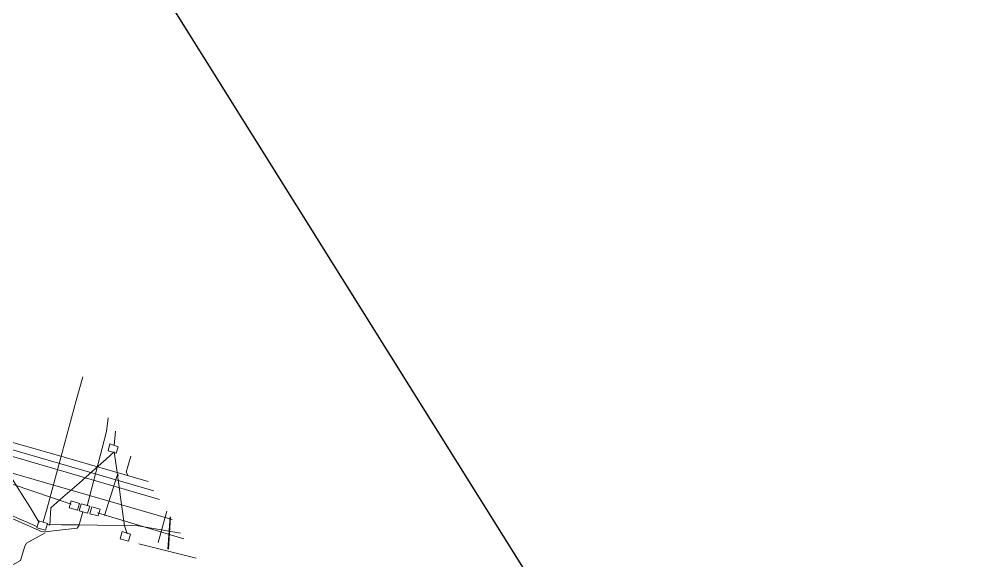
# Model space of a CAD drawing. Header units: metres. Extents: x 507649 to 508899, y 6966965 to 6967377.
# Drawn here: x 507901.4 to 508035.6, y 6967202.4 to 6967277.6 of the extents above; entities that cross this region are included whole.
import ezdxf

# ---------------------------------------------------------------- set-up
doc = ezdxf.new("R2010")
doc.units = ezdxf.units.M
doc.header["$PDMODE"] = 1
doc.layers.get('DEFPOINTS').update_dxf_attribs({"color": 11})
for name, color, linetype, lineweight in [('C_FEAT', 252, 'EXISTING_COMMUNICATIONS', 0), ('C_UG_LINES', 252, 'EXISTING_COMMUNICATIONS', 0), ('D_UG_PIPES', 252, 'EXIST_SWD', 0), ('E_FEAT', 252, 'EXISTING_ELECTRICITY', 0), ('E_UG_LINES', 252, 'EXISTING_ELECTRICITY_UG', 0), ('S_UG_PIPES', 252, 'EXIST_SEWER', 0), ('W_AG_PIPES_N', 252, 'EXISTING_WATER', 0)]:
    doc.layers.add(name, color=color, linetype=linetype, lineweight=lineweight)
doc.layers.add('C_TEXT_2.5', color=7, linetype='Continuous')
doc.layers.add('HATCH_LANDSCAPE', color=1, linetype='Continuous')
doc.layers.add('G-ANNO-TEXT', color=47, linetype='Continuous', lineweight=5, plot=False)
doc.layers.add('VPORTS_FRAMES', color=11, linetype='Continuous', plot=False)
doc.styles.add('Arial_1', font='ISOCP.shx', dxfattribs={"height": 360})
doc.styles.get("Standard").update_dxf_attribs({"font": 'ARIALN.TTF'})
doc.linetypes.add('EXIST_SEWER', pattern='A,5,-2.5,5,-2,["S",Standard,S=2.5,R=0,X=0,Y=-1.25],-3.5,5,-2.5,5,-2.5', length=33)
doc.linetypes.add('EXIST_SWD', pattern='A,5,-2.5,5,-2,["SWD",Standard,S=2.5,R=0,X=0,Y=-1.25],-8,5,-2.5,5,-2.5', length=37.5)
doc.linetypes.add('EXISTING_COMMUNICATIONS', pattern='A,2,-2,2,-2,2,-2,["COMS",Standard,S=2.5,R=0,X=0,Y=-1.25],-9.75,2,-2,2,-2', length=29.75)
doc.linetypes.add('EXISTING_ELECTRICITY', pattern='A,2,-2,2,-2,2,-2,["E",Standard,S=2.5,R=0,X=0,Y=-1.25],-3.4,2,-2,2,-2', length=23.4)
doc.linetypes.add('EXISTING_ELECTRICITY_UG', pattern='A,2,-2,2,-2,2,-2,["E-UG",Standard,S=2.5,R=0,X=0,Y=-1.25],-9.15,2,-2,2,-2', length=29.15)
doc.linetypes.add('EXISTING_WATER', pattern='A,2,-2,2,-2,2,-2,["W",Standard,S=2.5,R=0,X=0,Y=-1.25],-4.4,2,-2,2,-2', length=24.4)
doc.dimstyles.new('2_5-Diagonal-_deg_-Decimal_O', dxfattribs={"dimscale": 30.48, "dimtxt": 127.532425, "dimasz": 2.46063, "dimexe": 1.64042, "dimexo": 0.0625, "dimgap": 2.46063, "dimtad": 1, "dimdec": 0, "dimlfac": 10, "dimzin": 0, "dimdsep": 46, "dimtxsty": 'Arial_1', "dimblk1": 'OBLIQUE', "dimblk2": 'OBLIQUE', "dimsah": 1, "dimcen": 0.09, "dimdle": 1.64042, "dimazin": 0, "dimtfac": 1, "dimtdec": 4, "dimtix": 1, "dimtmove": 0, "dimatfit": 3, "dimfxl": 8.2021, "dimfxlon": 1, "dimtvp": 1, "dimtfill": 1, "dimtolj": 1, "dimtzin": 0, "dimlwd": 15, "dimlwe": 15, "dimarcsym": 2})

# ---------------------------------------------------------------- blocks, each defined once
blk = doc.blocks.new('XD_HATCH')
at = {"layer": 'HATCH_LANDSCAPE', "ltscale": 0.5}
h = blk.add_hatch(dxfattribs=at)
h.set_pattern_fill('GRASS', color=256, scale=0.05)
h.set_pattern_definition([(212.013854887, (0, 0), (-0.28538859865, -1.2375190291), [0.238125, -1.557926224]), (167.013854887, (0, 0), (-0.28538859868, -1.23751902925), [0.238125, -1.031875]), (257.013854887, (0, 0), (1.23751902925, -0.28538859868), [0.238125, -1.031875])])
edge = h.paths.add_edge_path()
edge.add_line((507834.62, 6967286.6), (507833.77, 6967278.38))
edge.add_line((507833.77, 6967278.38), (507834.46, 6967266.57))
edge.add_arc((507833.44, 6967266.39), 1.03, -56.8269, 10.3208, ccw=False)
edge.add_line((507834.01, 6967265.52), (507833.7, 6967265.33))
edge.add_line((507833.7, 6967265.33), (507831.86, 6967265.88))
edge.add_arc((507790.58, 6967261.2), 41.55, 6.4744, 11.73)
edge.add_arc((507652.93, 6967269.57), 178.33, 0.0236, 2.7177)
edge.add_arc((507863.89, 6967277.59), 32.84, 156.3818, 179.2382, ccw=False)
edge.add_line((507833.8, 6967290.75), (507834.87, 6967290.3))
edge.add_line((507834.87, 6967290.3), (507834.62, 6967286.6))
edge = h.paths.add_edge_path()
edge.add_line((507840.38, 6967264.2), (507839.01, 6967268.62))
edge.add_line((507839.01, 6967268.62), (507838.95, 6967268.96))
edge.add_line((507838.95, 6967268.96), (507838.96, 6967269.46))
edge.add_line((507838.96, 6967269.46), (507838.8, 6967271.47))
edge.add_line((507838.8, 6967271.47), (507838.54, 6967271.98))
edge.add_line((507838.54, 6967271.98), (507838.33, 6967272.49))
edge.add_line((507838.33, 6967272.49), (507838.18, 6967272.99))
edge.add_line((507838.18, 6967272.99), (507838.05, 6967273.5))
edge.add_line((507838.05, 6967273.5), (507837.44, 6967274.54))
edge.add_line((507837.44, 6967274.54), (507837.44, 6967274.83))
edge.add_line((507837.44, 6967274.83), (507837.52, 6967275.33))
edge.add_line((507837.52, 6967275.33), (507837.45, 6967275.83))
edge.add_line((507837.45, 6967275.83), (507837.4, 6967276.33))
edge.add_line((507837.4, 6967276.33), (507837.39, 6967276.83))
edge.add_line((507837.39, 6967276.83), (507837.37, 6967277.33))
edge.add_line((507837.37, 6967277.33), (507837.36, 6967277.83))
edge.add_line((507837.36, 6967277.83), (507837.29, 6967278.33))
edge.add_line((507837.29, 6967278.33), (507837.62, 6967280.3))
edge.add_line((507837.62, 6967280.3), (507837.73, 6967281.3))
edge.add_line((507837.73, 6967281.3), (507837.76, 6967281.8))
edge.add_line((507837.76, 6967281.8), (507837.76, 6967283.3))
edge.add_line((507837.76, 6967283.3), (507837.8, 6967283.8))
edge.add_line((507837.8, 6967283.8), (507837.9, 6967284.29))
edge.add_line((507837.9, 6967284.29), (507838.19, 6967285.27))
edge.add_line((507838.19, 6967285.27), (507838.27, 6967285.77))
edge.add_line((507838.27, 6967285.77), (507838.33, 6967286.26))
edge.add_line((507838.33, 6967286.26), (507837.06, 6967286.3))
edge.add_line((507837.06, 6967286.3), (507837.08, 6967286.02))
edge.add_line((507837.08, 6967286.02), (507836.29, 6967278.3))
edge.add_line((507836.29, 6967278.3), (507836.79, 6967269.76))
edge.add_line((507836.79, 6967269.76), (507837, 6967265.97))
edge.add_arc((507835.44, 6967265.9), 1.56, -51.2364, 2.7548, ccw=False)
edge.add_line((507836.41, 6967264.68), (507834.76, 6967263.64))
edge.add_line((507834.76, 6967263.64), (507834.41, 6967261.65))
edge.add_line((507834.41, 6967261.65), (507838.34, 6967255.37))
edge.add_arc((507838.63, 6967255.56), 0.35, 211.9938, 302.0004)
edge.add_line((507838.82, 6967255.26), (507843.1, 6967257.93))
edge.add_line((507843.1, 6967257.93), (507849.89, 6967247.08))
edge.add_line((507849.89, 6967247.08), (507845.68, 6967244.45))
edge.add_arc((507845.86, 6967244.15), 0.35, 121.996, 211.996)
edge.add_line((507845.57, 6967243.97), (507846.36, 6967242.69))
edge.add_arc((507846.66, 6967242.88), 0.35, 211.996, 301.996)
edge.add_line((507846.84, 6967242.58), (507851.05, 6967245.21))
edge.add_line((507851.05, 6967245.21), (507857.83, 6967234.36))
edge.add_line((507857.83, 6967234.36), (507859, 6967232.49))
edge.add_line((507859, 6967232.49), (507868.43, 6967217.4))
edge.add_line((507868.43, 6967217.4), (507869.59, 6967215.53))
edge.add_line((507869.59, 6967215.53), (507879.03, 6967200.43))
edge.add_line((507879.03, 6967200.43), (507880.19, 6967198.57))
edge.add_line((507880.19, 6967198.57), (507889.62, 6967183.47))
edge.add_line((507889.62, 6967183.47), (507890.87, 6967181.65))
edge.add_line((507890.87, 6967181.65), (507890.79, 6967181.61))
edge.add_line((507890.79, 6967181.61), (507900.22, 6967166.51))
edge.add_line((507900.22, 6967166.51), (507895.94, 6967163.83))
edge.add_arc((507896.12, 6967163.54), 0.35, 121.994, 211.996)
edge.add_line((507895.83, 6967163.35), (507896.62, 6967162.08))
edge.add_arc((507896.92, 6967162.27), 0.35, 211.9984, 301.996)
edge.add_line((507897.1, 6967161.97), (507901.39, 6967164.64))
edge.add_line((507901.39, 6967164.64), (507910.82, 6967149.55))
edge.add_line((507910.82, 6967149.55), (507906.55, 6967146.88))
edge.add_arc((507906.76, 6967146.6), 0.353, 128.0734, 218.4885)
edge.add_line((507906.49, 6967146.38), (507907.81, 6967145.1))
edge.add_line((507907.81, 6967145.1), (507909.4, 6967144.17))
edge.add_line((507909.4, 6967144.17), (507911.18, 6967145.03))
edge.add_line((507911.18, 6967145.03), (507911.59, 6967146.47))
edge.add_line((507911.59, 6967146.47), (507913.31, 6967147.54))
edge.add_line((507913.31, 6967147.54), (507911.76, 6967150.31))
edge.add_line((507911.76, 6967150.31), (507911.35, 6967151.14))
edge.add_line((507911.35, 6967151.14), (507910.31, 6967152.85))
edge.add_line((507910.31, 6967152.85), (507910.03, 6967153.26))
edge.add_line((507910.03, 6967153.26), (507908.24, 6967155.68))
edge.add_line((507908.24, 6967155.68), (507906.82, 6967157.74))
edge.add_line((507906.82, 6967157.74), (507905.15, 6967160.23))
edge.add_line((507905.15, 6967160.23), (507902.66, 6967164.57))
edge.add_line((507902.66, 6967164.57), (507901.69, 6967166.32))
edge.add_line((507901.69, 6967166.32), (507890.35, 6967184.59))
edge.add_line((507890.35, 6967184.59), (507887.92, 6967188.38))
edge.add_line((507887.92, 6967188.38), (507882.26, 6967197.23))
edge.add_line((507882.26, 6967197.23), (507881.09, 6967198.95))
edge.add_line((507881.09, 6967198.95), (507875.21, 6967208.15))
edge.add_line((507875.21, 6967208.15), (507870.72, 6967215.36))
edge.add_line((507870.72, 6967215.36), (507864.58, 6967226.27))
edge.add_line((507864.58, 6967226.27), (507858.7, 6967235.08))
edge.add_line((507858.7, 6967235.08), (507856.24, 6967238.74))
edge.add_line((507856.24, 6967238.74), (507855.1, 6967240.39))
edge.add_line((507855.1, 6967240.39), (507854.82, 6967240.8))
edge.add_line((507854.82, 6967240.8), (507854.06, 6967242.1))
edge.add_line((507854.06, 6967242.1), (507852.58, 6967244.71))
edge.add_line((507852.58, 6967244.71), (507851.07, 6967247.3))
edge.add_line((507851.07, 6967247.3), (507849.54, 6967249.89))
edge.add_line((507849.54, 6967249.89), (507848.99, 6967250.72))
edge.add_line((507848.99, 6967250.72), (507848.72, 6967251.14))
edge.add_line((507848.72, 6967251.14), (507848.44, 6967251.56))
edge.add_line((507848.44, 6967251.56), (507847.86, 6967252.37))
edge.add_line((507847.86, 6967252.37), (507847.34, 6967253.22))
edge.add_line((507847.34, 6967253.22), (507845.8, 6967255.8))
edge.add_line((507845.8, 6967255.8), (507844.22, 6967258.45))
edge.add_line((507844.22, 6967258.45), (507842.85, 6967261.02))
edge.add_line((507842.85, 6967261.02), (507842.61, 6967261.46))
edge.add_line((507842.61, 6967261.46), (507842.04, 6967262.29))
edge.add_line((507842.04, 6967262.29), (507840.38, 6967264.2))
at = {"layer": 'VPORTS_FRAMES'}
blk.add_lwpolyline([(507821.28, 6966964.79), (507649.02, 6967240.32), (507863.31, 6967374.29), (508035.57, 6967098.77)], close=True, dxfattribs=at)
blk = doc.blocks.new('XE_SURVEY')
at = {"layer": 'C_FEAT', "flags": 128}
for points in [[(507914.91, 6967217.32), (507915.19, 6967218.21), (507914.03, 6967218.62), (507913.76, 6967217.65), (507914.91, 6967217.32)], [(507903.89, 6967206.97), (507904.17, 6967207.95), (507905.35, 6967207.58), (507905.07, 6967206.62), (507903.89, 6967206.97)], [(507915.43, 6967205.45), (507915.72, 6967206.43), (507916.87, 6967206.09), (507916.59, 6967205.12), (507915.43, 6967205.45)]]:
    blk.add_lwpolyline(points, dxfattribs=at)
at = {"layer": 'C_UG_LINES', "flags": 128}
for points in [[(507877.23, 6967252.63), (507877.08, 6967252.5), (507877.4, 6967251.69), (507878.7, 6967249.55), (507880.27, 6967247), (507881.59, 6967244.87), (507883.93, 6967241.03), (507885.68, 6967238), (507886.94, 6967235.84), (507889.2, 6967231.95), (507890.45, 6967229.79), (507891.71, 6967227.62), (507893.26, 6967225.06), (507897.29, 6967218.73), (507899.97, 6967214.51), (507901.85, 6967211.56), (507902.92, 6967209.87), (507904.19, 6967207.71)], [(507904.76, 6967207.77), (507905.29, 6967209.7), (507905.94, 6967212.11), (507906.6, 6967214.52), (507907.39, 6967217.42), (507908.04, 6967219.83), (507908.7, 6967222.24), (507909.35, 6967224.65), (507910.25, 6967227.93)], [(507914.78, 6967220.41), (507914.61, 6967218.41)], [(507916.42, 6967206.11), (507916.03, 6967207.24), (507915.58, 6967210.51), (507915.25, 6967212.99), (507914.84, 6967215.96), (507914.63, 6967217.5), (507913.49, 6967216.49), (507911.61, 6967214.84), (507909.74, 6967213.18), (507907.49, 6967211.2), (507905.82, 6967209.73), (507905.66, 6967207.34), (507905.28, 6967207.42), (507907.28, 6967207.39), (507909.78, 6967207.36), (507912.28, 6967207.33), (507917.69, 6967207.26), (507923.84, 6967206.22)], [(507903.94, 6967207.1), (507895.42, 6967210.81), (507894.27, 6967210.3)], [(507922.09, 6967204.01), (507922.41, 6967208.5)]]:
    blk.add_lwpolyline(points, dxfattribs=at)
at = {"layer": 'D_UG_PIPES', "flags": 128}
for points in [[(507922.66, 6967208.1), (507916.93, 6967209.77), (507911.17, 6967211.45), (507906.37, 6967212.84), (507900.61, 6967214.52), (507896.77, 6967215.5), (507894.85, 6967216.2), (507894.32, 6967216.59), (507893.1, 6967218.78), (507889.94, 6967224.45), (507885.11, 6967232.8), (507879.23, 6967243.67), (507874.6, 6967251.97), (507874.55, 6967252.06)], [(507919.36, 6967213.38), (507906.22, 6967217.18), (507898.05, 6967219.51), (507896.61, 6967219.94), (507895.66, 6967220.23), (507894.92, 6967220.43), (507894.87, 6967220.44), (507890.9, 6967227.59), (507887.27, 6967234.16), (507884.84, 6967238.53)], [(507916.54, 6967214.2), (507916.28, 6967214.69), (507916.94, 6967216.93)], [(507913.28, 6967208.69), (507915, 6967214.07), (507915.23, 6967214.31)], [(507918.25, 6967173.02), (507908.96, 6967177.92), (507907.71, 6967178.61), (507905.44, 6967182.58), (507903.02, 6967186.91), (507901.33, 6967189.97), (507896.98, 6967197.86), (507896.2, 6967199.38), (507901.62, 6967202.41), (507902.2, 6967204.41), (507902.43, 6967204.82), (507905.01, 6967206.27)]]:
    blk.add_lwpolyline(points, dxfattribs=at)
at = {"layer": 'E_FEAT', "flags": 128}
for points in [[(507908.64, 6967210.69), (507908.37, 6967209.73), (507909.52, 6967209.41), (507909.81, 6967210.36), (507908.64, 6967210.69)], [(507910.04, 6967210.29), (507911.23, 6967209.96), (507910.93, 6967209), (507909.77, 6967209.31), (507910.04, 6967210.29)], [(507911.24, 6967208.92), (507912.41, 6967208.61), (507912.66, 6967209.56), (507911.51, 6967209.88), (507911.24, 6967208.92)]]:
    blk.add_lwpolyline(points, dxfattribs=at)
at = {"layer": 'E_UG_LINES', "flags": 128}
for points in [[(507913.8, 6967222.26), (507913.55, 6967220.35), (507910.86, 6967210.01)], [(507908.64, 6967210.26), (507900.6, 6967212.96)], [(507910.25, 6967209.18), (507909.72, 6967207.25), (507909.47, 6967206.9), (507905, 6967206.39), (507904.52, 6967206.47), (507895.37, 6967210.5), (507894.91, 6967210.37), (507894.37, 6967210.13)], [(507924.28, 6967205.45), (507912.31, 6967209.06)], [(507922.46, 6967208.42), (507922.15, 6967204)]]:
    blk.add_lwpolyline(points, dxfattribs=at)
at = {"layer": 'S_UG_PIPES', "flags": 128}
for points in [[(507920.15, 6967212.11), (507895.66, 6967219.21), (507895.66, 6967219.21), (507894.04, 6967219.68)], [(507920.75, 6967204.94), (507921.92, 6967209.29)]]:
    blk.add_lwpolyline(points, dxfattribs=at)
at = {"layer": 'W_AG_PIPES_N', "flags": 128}
for points in [[(507920.91, 6967210.9), (507900.37, 6967216.91), (507879.53, 6967222.93)], [(507926.01, 6967202.75), (507918.05, 6967204.75)]]:
    blk.add_lwpolyline(points, dxfattribs=at)
blk = doc.blocks.new('_Oblique')
at = {"color": 0, "linetype": 'ByBlock', "lineweight": -2}
blk.add_line((-0.5, -0.5), (0.5, 0.5), dxfattribs=at)
blk = doc.blocks.new('*D135')
at = {"layer": 'DEFPOINTS', "color": 0, "transparency": 16777216}
for p in [(-2357357, 4064712), (-2352984, 4063381), (-2363872, 4059983), (-2300024, 3874558)]:
    blk.add_point(p, dxfattribs=at)
at = {"layer": 'G-ANNO-TEXT', "color": 0, "lineweight": 15, "transparency": 16777216}
for p, q in [((-2352984, 4063383), (-2353672, 4065837)), ((-2363873, 4059985), (-2364702, 4062394))]:
    blk.add_line(p, q, dxfattribs=at)
blk.add_arc((-2300024, 3874558), 198609, 105.66741, 109.00041, dxfattribs=at)
at = {"layer": 'G-ANNO-TEXT', "color": 0, "lineweight": 15, "transparency": 16777216, "xscale": 75, "yscale": 75, "zscale": 75}
for p, rotation in [((-2353659, 4065788), 15.66740712021543), ((-2364686, 4062347), 199.0004071202155)]:
    blk.add_blockref('_Oblique', p, dxfattribs=dict(at, rotation=rotation))
at = {"layer": 'G-ANNO-TEXT', "color": 0, "lineweight": 15, "transparency": 16777216, "insert": (-2359275, 4064395), "char_height": 360, "width": 489.72, "attachment_point": 5, "rotation": 17.33391, "style": 'Arial_1', "bg_fill": 3, "box_fill_scale": 1.1, "bg_fill_color": 256, "bg_fill_true_color": 13158600, "bg_fill_transparency": 0}
blk.add_mtext('\\A1;3.33°', dxfattribs=at)
blk = doc.blocks.new('*D136')
at = {"layer": 'DEFPOINTS', "color": 0, "transparency": 16777216}
for p in [(-2346222, 4067800), (-2341933, 4066217), (-2353005, 4063457), (-2300024, 3874558)]:
    blk.add_point(p, dxfattribs=at)
at = {"layer": 'G-ANNO-TEXT', "color": 0, "lineweight": 15, "transparency": 16777216}
for p, q in [((-2341933, 4066219), (-2342478, 4068708)), ((-2353005, 4063458), (-2353693, 4065912))]:
    blk.add_line(p, q, dxfattribs=at)
blk.add_arc((-2300024, 3874558), 198687, 102.33441, 105.66741, dxfattribs=at)
at = {"layer": 'G-ANNO-TEXT', "color": 0, "lineweight": 15, "transparency": 16777216, "xscale": 75, "yscale": 75, "zscale": 75}
for p, rotation in [((-2342467, 4068660), 12.33440712021627), ((-2353680, 4065864), 195.6674071202155)]:
    blk.add_blockref('_Oblique', p, dxfattribs=dict(at, rotation=rotation))
at = {"layer": 'G-ANNO-TEXT', "color": 0, "lineweight": 15, "transparency": 16777216, "insert": (-2348156, 4067594), "char_height": 360, "width": 489.72, "attachment_point": 5, "rotation": 14.00091, "style": 'Arial_1', "bg_fill": 3, "box_fill_scale": 1.1, "bg_fill_color": 256, "bg_fill_true_color": 13158600, "bg_fill_transparency": 0}
blk.add_mtext('\\A1;3.33°', dxfattribs=at)
blk = doc.blocks.new('*D137')
at = {"layer": 'DEFPOINTS', "color": 0, "transparency": 16777216}
for p in [(-2334912, 4070191), (-2330720, 4068361), (-2341940, 4066248), (-2300024, 3874558)]:
    blk.add_point(p, dxfattribs=at)
at = {"layer": 'G-ANNO-TEXT', "color": 0, "lineweight": 15, "transparency": 16777216}
for p, q in [((-2330721, 4068363), (-2331119, 4070880)), ((-2341940, 4066250), (-2342484, 4068739))]:
    blk.add_line(p, q, dxfattribs=at)
blk.add_arc((-2300024, 3874558), 198719, 99.00033, 102.33441, dxfattribs=at)
at = {"layer": 'G-ANNO-TEXT', "color": 0, "lineweight": 15, "transparency": 16777216, "xscale": 75, "yscale": 75, "zscale": 75}
for p, rotation in [((-2331111, 4070830), 9.000328388145338), ((-2342474, 4068690), 192.3344071202161)]:
    blk.add_blockref('_Oblique', p, dxfattribs=dict(at, rotation=rotation))
at = {"layer": 'G-ANNO-TEXT', "color": 0, "lineweight": 15, "transparency": 16777216, "insert": (-2336856, 4070097), "char_height": 360, "width": 489.72, "attachment_point": 5, "rotation": 10.66737, "style": 'Arial_1', "bg_fill": 3, "box_fill_scale": 1.1, "bg_fill_color": 256, "bg_fill_true_color": 13158600, "bg_fill_transparency": 0}
blk.add_mtext('\\A1;3.33°', dxfattribs=at)
blk = doc.blocks.new('*D138')
at = {"layer": 'DEFPOINTS', "color": 0, "transparency": 16777216}
for p in [(-2343534, 4073551), (-2331499, 4073276), (-2365528, 4064791), (-2300024, 3874558)]:
    blk.add_point(p, dxfattribs=at)
at = {"layer": 'G-ANNO-TEXT', "color": 0, "lineweight": 15, "transparency": 16777216}
for p, q in [((-2331499, 4073277), (-2331898, 4075794)), ((-2365528, 4064793), (-2366358, 4067202))]:
    blk.add_line(p, q, dxfattribs=at)
blk.add_arc((-2300024, 3874558), 203694, 99.00033, 109.00041, dxfattribs=at)
at = {"layer": 'G-ANNO-TEXT', "color": 0, "lineweight": 15, "transparency": 16777216, "xscale": 75, "yscale": 75, "zscale": 75}
for p, rotation in [((-2331890, 4075745), 9.000328388145288), ((-2366342, 4067155), 199.0004071202153)]:
    blk.add_blockref('_Oblique', p, dxfattribs=dict(at, rotation=rotation))
at = {"layer": 'G-ANNO-TEXT', "color": 0, "lineweight": 15, "transparency": 16777216, "insert": (-2349366, 4072453), "char_height": 360, "width": 605.09, "attachment_point": 5, "rotation": 14.00037, "style": 'Arial_1', "bg_fill": 3, "box_fill_scale": 1.1, "bg_fill_color": 256, "bg_fill_true_color": 13158600, "bg_fill_transparency": 0}
blk.add_mtext('\\A1;10.00°', dxfattribs=at)
blk = doc.blocks.new('25027_BNP_Skygate Play-Sheet - 000101 - SITE PLAN')
at = {"layer": 'G-ANNO-TEXT', "lineweight": 15}
dim = blk.add_angular_dim_3p(base=(-2357356.53, 4064712.46), center=(-2300023.82, 3874558.41), p1=(-2352983.64, 4063381.25), p2=(-2363872.04, 4059982.82), dimstyle='2_5-Diagonal-_deg_-Decimal_O', override={"dimpost": '<>', "dimfxl": 1140.641941}, dxfattribs=at)
dim.commit()
dim.dimension.update_dxf_attribs({"geometry": '*D135', "text_midpoint": (-2359274.55, 4064394.84)})
dim = blk.add_angular_dim_3p(base=(-2346222.37, 4067800.19), center=(-2300023.82, 3874558.41), p1=(-2341932.8, 4066217.33), p2=(-2353004.78, 4063456.59), dimstyle='2_5-Diagonal-_deg_-Decimal_O', override={"dimpost": '<>', "dimfxl": 1141.097067}, dxfattribs=at)
dim.commit()
dim.dimension.update_dxf_attribs({"geometry": '*D136', "text_midpoint": (-2348156.35, 4067594.44)})
dim = blk.add_angular_dim_3p(base=(-2334912.39, 4070190.58), center=(-2300023.82, 3874558.41), p1=(-2330720.31, 4068361.25), p2=(-2341939.51, 4066247.98), dimstyle='2_5-Diagonal-_deg_-Decimal_O', override={"dimpost": '<>', "dimfxl": 1141.64884}, dxfattribs=at)
dim.commit()
dim.dimension.update_dxf_attribs({"geometry": '*D137', "text_midpoint": (-2336855.98, 4070097.48)})
dim = blk.add_angular_dim_3p(base=(-2343533.91, 4073551.49), center=(-2300023.82, 3874558.41), p1=(-2331498.68, 4073275.5), p2=(-2365527.63, 4064790.9), dimstyle='2_5-Diagonal-_deg_-Decimal_O', override={"dimpost": '<>', "dimfxl": 3507.075385}, dxfattribs=at)
dim.commit()
dim.dimension.update_dxf_attribs({"geometry": '*D138', "text_midpoint": (-2349365.81, 4072452.93)})
blk = doc.blocks.new('XE_ARCH')
at = {"xscale": 0.001, "yscale": 0.001, "zscale": 0.001, "rotation": 121.996}
blk.add_blockref('25027_BNP_Skygate Play-Sheet - 000101 - SITE PLAN', (509988.13, 6971273.77), dxfattribs=at)

msp = doc.modelspace()

# ---------------------------------------------------------------- block references
at = {"layer": 'C_TEXT_2.5'}
for name in ['XD_HATCH', 'XE_SURVEY']:
    msp.add_blockref(name, (0, 0), dxfattribs=at)

# ---------------------------------------------------------------- next in the draw order: block references
msp.add_blockref('XE_ARCH', (0, 0), dxfattribs=at)

doc.saveas('drawing.dxf')
